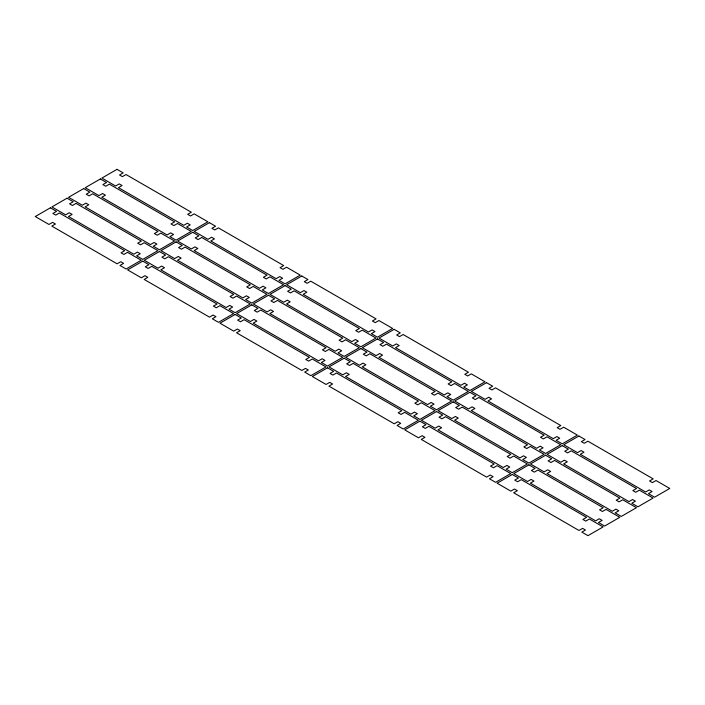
<?xml version="1.0" encoding="UTF-8"?>
<svg xmlns="http://www.w3.org/2000/svg" width="705" height="705" viewBox="0 0 705 705"><rect width="100%" height="100%" fill="white"/><g stroke="black" fill="none" stroke-linecap="round" stroke-linejoin="round"><path stroke-width="1.06" d="M50.39 207.808L35.25 216.55L48.971 224.472L52.602 222.375L55.448 224.014L51.817 226.111L117.118 263.811L120.749 261.714L123.595 263.362L119.965 265.459L126.107 269.002L141.256 260.26L127.534 252.346L123.895 254.443L121.049 252.795L124.688 250.698L59.387 212.998L55.757 215.096L52.91 213.456L56.541 211.359L50.39 207.808M67.054 198.193L51.906 206.935L65.627 214.849L69.257 212.751L72.113 214.399L68.473 216.497L133.774 254.197L137.404 252.099L140.251 253.738L136.62 255.836L142.762 259.387L157.911 250.645L144.19 242.723L140.559 244.82L137.713 243.181L141.344 241.084L76.043 203.384L72.412 205.481L69.566 203.833L73.197 201.736L67.054 198.193M83.71 188.57L68.561 197.312L82.282 205.234L85.922 203.137L88.768 204.785L85.129 206.882L150.429 244.582L154.06 242.476L156.907 244.124L153.276 246.221L159.427 249.773L174.567 241.031L160.846 233.108L157.215 235.206L154.369 233.567L157.999 231.46L92.707 193.769L89.068 195.867L86.222 194.219L89.852 192.121L83.71 188.57M100.366 178.955L85.226 187.697L98.938 195.62L102.578 193.522L105.424 195.162L101.793 197.259L167.085 234.959L170.725 232.862L173.571 234.509L169.931 236.607L176.083 240.158L191.222 231.407L177.501 223.494L173.871 225.591L171.024 223.943L174.655 221.846L109.363 184.146L105.724 186.243L102.877 184.604L106.517 182.507L100.366 178.955M117.021 169.341L101.881 178.083L115.602 186.005L119.233 183.899L122.08 185.547L118.449 187.645L183.741 225.344L187.38 223.247L190.227 224.886L186.587 226.984L192.738 230.535L207.878 221.793L194.166 213.871L190.526 215.968L187.68 214.329L191.319 212.231L126.019 174.532L122.388 176.629L119.533 174.981L123.172 172.884L117.021 169.341M142.762 261.141L127.623 269.883L141.344 277.805L144.974 275.699L147.821 277.347L144.19 279.444L209.491 317.144L213.121 315.047L215.968 316.686L212.337 318.783L218.479 322.335L233.628 313.593L219.907 305.67L216.268 307.768L213.421 306.129L217.061 304.031L151.76 266.331L148.129 268.429L145.283 266.781L148.914 264.683L142.762 261.141M159.427 251.518L144.278 260.26L157.999 268.182L161.639 266.085L164.485 267.733L160.846 269.83L226.146 307.53L229.777 305.432L232.624 307.072L228.993 309.169L235.144 312.72L250.284 303.978L236.563 296.056L232.932 298.153L230.086 296.514L233.716 294.417L168.416 256.717L164.785 258.814L161.938 257.166L165.569 255.069L159.427 251.518M176.083 241.903L160.943 250.645L174.655 258.568L178.294 256.47L181.141 258.109L177.501 260.207L242.802 297.907L246.433 295.809L249.288 297.457L245.648 299.555L251.8 303.106L266.939 294.364L253.218 286.442L249.588 288.539L246.741 286.891L250.372 284.794L185.08 247.094L181.441 249.191L178.594 247.552L182.234 245.455L176.083 241.903M192.738 232.289L177.598 241.031L191.319 248.953L194.95 246.856L197.797 248.495L194.166 250.592L259.458 288.292L263.097 286.195L265.944 287.834L262.304 289.94L268.455 293.483L283.595 284.741L269.883 276.818L266.243 278.924L263.397 277.276L267.028 275.179L201.736 237.479L198.096 239.577L195.25 237.938L198.889 235.831L192.738 232.289M209.394 222.665L194.254 231.407L207.975 239.33L211.606 237.232L214.452 238.88L210.821 240.978L276.122 278.678L279.753 276.58L282.599 278.219L278.969 280.317L285.111 283.868L300.26 275.126L286.538 267.204L282.899 269.301L280.052 267.662L283.692 265.565L218.391 227.865L214.761 229.962L211.914 228.314L215.545 226.217L209.394 222.665M235.144 314.465L219.995 323.207L233.716 331.13L237.347 329.032L240.202 330.68L236.563 332.778L301.863 370.477L305.494 368.38L308.341 370.019L304.71 372.117L310.852 375.668L326.001 366.926L312.28 359.004L308.649 361.101L305.803 359.462L309.433 357.364L244.133 319.665L240.502 321.762L237.655 320.114L241.286 318.017L235.144 314.465M251.8 304.851L236.651 313.593L250.372 321.515L254.012 319.418L256.858 321.057L253.218 323.163L318.519 360.854L322.15 358.757L324.996 360.405L321.365 362.502L327.517 366.054L342.656 357.312L328.935 349.389L325.305 351.487L322.458 349.839L326.089 347.741L260.797 310.041L257.158 312.139L254.311 310.5L257.942 308.402L251.8 304.851M268.455 295.236L253.315 303.978L267.028 311.901L270.667 309.803L273.514 311.443L269.883 313.54L335.175 351.24L338.814 349.142L341.661 350.79L338.021 352.888L344.172 356.43L359.312 347.688L345.591 339.775L341.96 341.872L339.114 340.224L342.745 338.127L277.453 300.427L273.813 302.524L270.967 300.885L274.606 298.788L268.455 295.236M285.111 285.613L269.971 294.364L283.692 302.278L287.323 300.18L290.169 301.828L286.538 303.925L351.83 341.625L355.47 339.528L358.316 341.167L354.677 343.264L360.828 346.816L375.968 338.074L362.255 330.151L358.616 332.249L355.769 330.61L359.409 328.512L294.108 290.812L290.478 292.91L287.622 291.262L291.262 289.165L285.111 285.613M301.766 275.999L286.627 284.741L300.348 292.663L303.978 290.566L306.825 292.214L303.194 294.311L368.495 332.011L372.125 329.905L374.972 331.553L371.341 333.65L377.483 337.201L392.632 328.459L378.911 320.537L375.271 322.634L372.425 320.986L376.065 318.889L310.764 281.189L307.133 283.295L304.287 281.648L307.918 279.55L301.766 275.999M327.517 367.798L312.368 376.54L326.089 384.463L329.728 382.366L332.575 384.013L328.935 386.111L394.236 423.811L397.867 421.705L400.713 423.352L397.082 425.45L403.234 429.001L418.373 420.259L404.652 412.337L401.022 414.434L398.175 412.786L401.806 410.689L336.505 372.989L332.875 375.095L330.028 373.447L333.659 371.35L327.517 367.798M344.172 358.184L329.032 366.926L342.745 374.849L346.384 372.751L349.231 374.39L345.591 376.488L410.892 414.188L414.522 412.09L417.378 413.738L413.738 415.835L419.889 419.387L435.029 410.636L421.308 402.722L417.677 404.82L414.831 403.172L418.462 401.075L353.17 363.375L349.53 365.472L346.684 363.833L350.323 361.736L344.172 358.184M360.828 348.57L345.688 357.312L359.409 365.225L363.04 363.128L365.886 364.776L362.255 366.873L427.547 404.573L431.187 402.476L434.033 404.115L430.394 406.212L436.545 409.764L451.685 401.022L437.972 393.099L434.333 395.197L431.486 393.557L435.117 391.46L369.825 353.76L366.186 355.858L363.339 354.21L366.979 352.112L360.828 348.57M377.483 338.946L362.344 347.688L376.065 355.611L379.695 353.513L382.542 355.161L378.911 357.259L444.203 394.959L447.842 392.861L450.689 394.5L447.058 396.598L453.2 400.149L468.349 391.407L454.628 383.485L450.988 385.582L448.142 383.943L451.782 381.837L386.481 344.146L382.85 346.243L380.004 344.595L383.635 342.498L377.483 338.946M394.148 329.332L378.999 338.074L392.72 345.996L396.351 343.899L399.197 345.538L395.567 347.635L460.867 385.335L464.498 383.238L467.345 384.886L463.714 386.983L469.856 390.535L485.005 381.793L471.284 373.87L467.653 375.968L464.798 374.32L468.437 372.222L403.137 334.523L399.506 336.62L396.659 334.981L400.29 332.883L394.148 329.332M419.889 421.132L404.74 429.874L418.462 437.796L422.101 435.699L424.948 437.338L421.308 439.435L486.609 477.135L490.239 475.038L493.086 476.686L489.455 478.783L495.606 482.335L510.746 473.593L497.025 465.67L493.394 467.767L490.548 466.12L494.179 464.022L428.878 426.322L425.247 428.42L422.401 426.781L426.031 424.683L419.889 421.132M436.545 411.517L421.405 420.259L435.117 428.182L438.757 426.076L441.603 427.724L437.972 429.821L503.264 467.521L506.904 465.423L509.75 467.062L506.111 469.169L512.262 472.711L527.402 463.969L513.681 456.047L510.05 458.144L507.203 456.505L510.834 454.408L445.542 416.708L441.903 418.805L439.056 417.166L442.696 415.06L436.545 411.517M453.2 401.894L438.061 410.636L451.782 418.558L455.412 416.461L458.259 418.109L454.628 420.206L519.92 457.906L523.559 455.809L526.406 457.448L522.766 459.545L528.917 463.097L544.057 454.355L530.345 446.432L526.705 448.53L523.859 446.891L527.499 444.793L462.198 407.093L458.567 409.191L455.712 407.543L459.352 405.445L453.2 401.894M469.856 392.28L454.716 401.022L468.437 408.944L472.068 406.847L474.914 408.486L471.284 410.583L536.584 448.283L540.215 446.186L543.062 447.834L539.431 449.931L545.573 453.482L560.722 444.74L547.001 436.818L543.361 438.915L540.515 437.267L544.154 435.17L478.854 397.47L475.223 399.568L472.376 397.928L476.007 395.831L469.856 392.28M486.521 382.665L471.372 391.407L485.093 399.33L488.732 397.232L491.579 398.871L487.939 400.969L553.24 438.669L556.871 436.571L559.717 438.219L556.086 440.317L562.237 443.859L577.377 435.117L563.656 427.195L560.026 429.301L557.179 427.653L560.81 425.556L495.509 387.856L491.878 389.953L489.032 388.314L492.663 386.217L486.521 382.665M512.262 474.465L497.122 483.207L510.834 491.129L514.474 489.032L517.32 490.671L513.681 492.769L578.981 530.468L582.612 528.371L585.467 530.019L581.828 532.116L587.979 535.659L603.119 526.917L589.398 518.995L585.767 521.101L582.92 519.453L586.551 517.355L521.259 479.656L517.62 481.753L514.773 480.114L518.413 478.016L512.262 474.465M528.917 464.842L513.778 473.593L527.499 481.506L531.129 479.409L533.976 481.057L530.345 483.154L595.637 520.854L599.276 518.757L602.123 520.396L598.483 522.493L604.634 526.045L619.774 517.303L606.062 509.38L602.423 511.477L599.576 509.838L603.207 507.741L537.915 470.041L534.275 472.138L531.429 470.491L535.069 468.393L528.917 464.842M545.573 455.227L530.433 463.969L544.154 471.892L547.785 469.794L550.631 471.434L547.001 473.54L612.292 511.231L615.932 509.133L618.779 510.781L615.148 512.879L621.29 516.43L636.439 507.688L622.718 499.766L619.078 501.863L616.232 500.215L619.871 498.118L554.571 460.418L550.94 462.524L548.093 460.876L551.724 458.779L545.573 455.227M562.237 445.613L547.089 454.355L560.81 462.277L564.441 460.18L567.287 461.819L563.656 463.916L628.957 501.616L632.588 499.519L635.434 501.167L631.803 503.264L637.946 506.807L653.094 498.065L639.373 490.151L635.743 492.249L632.887 490.601L636.527 488.503L571.226 450.803L567.596 452.901L564.749 451.262L568.38 449.164L562.237 445.613M578.893 435.998L563.744 444.74L577.465 452.654L581.105 450.557L583.952 452.205L580.312 454.302L645.613 492.002L649.243 489.904L652.09 491.544L648.459 493.641L654.61 497.192L669.75 488.45L656.029 480.528L652.398 482.625L649.552 480.986L653.183 478.889L587.882 441.189L584.251 443.286L581.405 441.638L585.035 439.541L578.893 435.998"/></g></svg>
